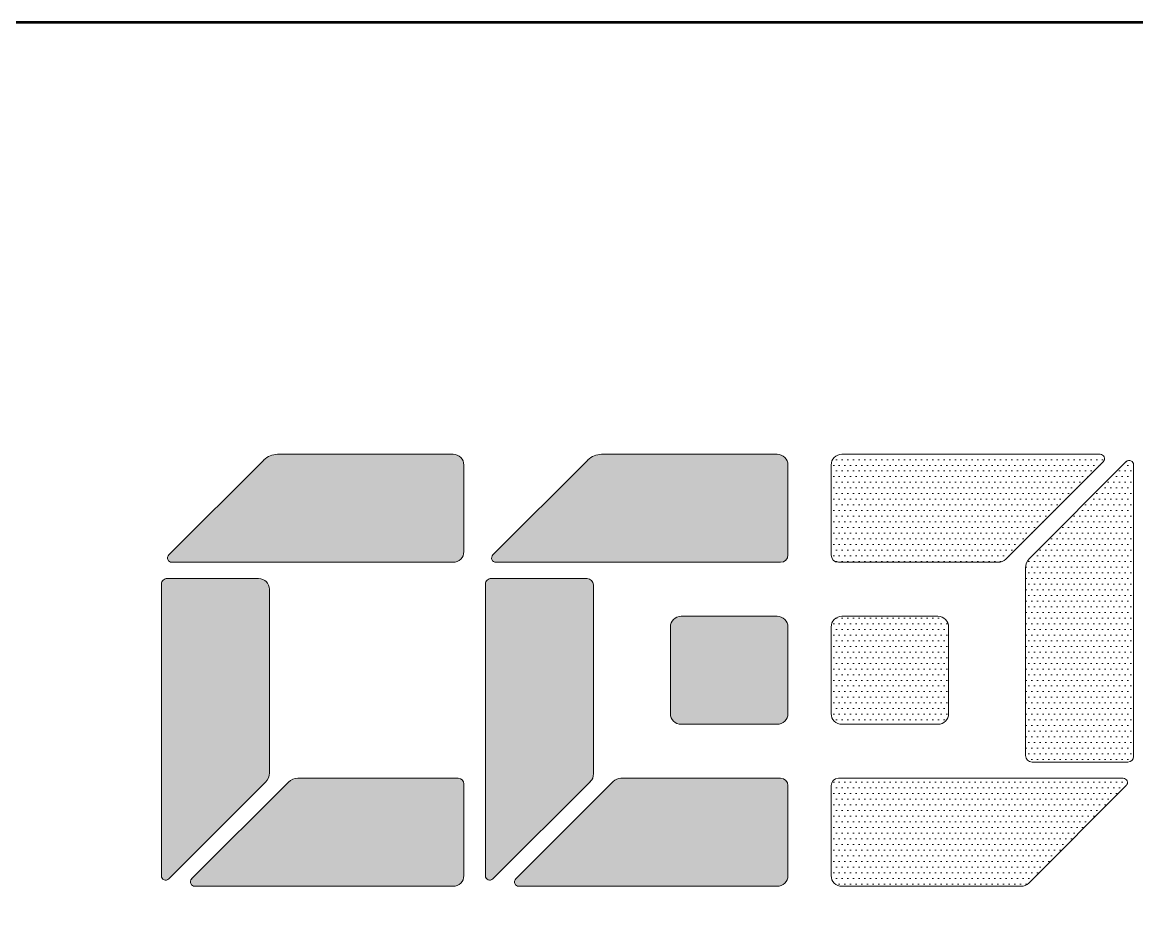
# Model space of a CAD drawing. Header units: metres. Extents: x 0 to 551036, y 0 to 1845929.
# Drawn here: x 549363.1 to 549466.3, y 1840487.3 to 1840568.8 of the extents above; entities that cross this region are included whole.
import ezdxf
from ezdxf.enums import TextEntityAlignment as Align

# ---------------------------------------------------------------- set-up
doc = ezdxf.new("R2010")
doc.units = ezdxf.units.M
doc.header["$MEASUREMENT"] = 0
doc.layers.add('_0', color=7, linetype='Continuous', lineweight=0)
doc.styles.add('SEPECEN', font='arial.ttf')
pattern_1 = [(0, (-34323.3771, -49.38034), (0.261937, 0.523875), [0, -0.523875])]

# ---------------------------------------------------------------- blocks, each defined once
blk = doc.blocks.new('A1E')
at = {"lineweight": 0}
h = blk.add_hatch(dxfattribs=at)
h.set_pattern_fill('DOTS', color=5, pattern_type=2)
h.set_pattern_definition(pattern_1)
h.paths.add_polyline_path([(6750, 500.97, 0.668179), (6750.68, 500.68), (6759.65, 509.65, 0.198912), (6760, 510.5), (6760, 527.5, 0.414214), (6759, 528.5), (6750.5, 528.5, 0.404109), (6750, 527.98)])
h.paths.add_polyline_path([(6777, 530, 0.414214), (6778, 531), (6778, 539, 0.414214), (6777, 540), (6760.75, 540, 0.198912), (6759.47, 539.47), (6750.68, 530.68, 0.668179), (6750.97, 530)])
h.paths.add_polyline_path([(6762.62, 510, 0.198912), (6761.77, 509.65), (6752.8, 500.68, 0.668179), (6753.09, 500), (6777, 500, 0.414214), (6778, 501), (6778, 509.48, 0.414214), (6777.48, 510)])
h.paths.add_polyline_path([(6808, 501), (6808, 509.32, 0.414214), (6807.32, 510), (6792.54, 510, 0.198912), (6791.83, 509.71), (6782.8, 500.68, 0.668179), (6783.09, 500), (6807, 500, 0.414214)])
h.paths.add_polyline_path([(6780, 500.97, 0.668179), (6780.68, 500.68), (6789.71, 509.71, 0.198912), (6790, 510.41), (6790, 527.9, 0.414214), (6789.4, 528.5), (6780.5, 528.5, 0.404109), (6780, 527.98)])
h.paths.add_polyline_path([(6797.12, 516, 0.414214), (6798.12, 515), (6807, 515, 0.414214), (6808, 516), (6808, 524, 0.414214), (6807, 525), (6798.12, 525, 0.414214), (6797.12, 524)])
h.paths.add_polyline_path([(6807.32, 530, 0.414214), (6808, 530.68), (6808, 539, 0.414214), (6807, 540), (6790.75, 540, 0.198912), (6789.47, 539.47), (6780.68, 530.68, 0.668179), (6780.97, 530)])
h.paths.add_polyline_path([(6869, 530, 0.414214), (6870, 531), (6870, 539, 0.414214), (6869, 540), (6852.75, 540, 0.198912), (6851.47, 539.47), (6842.68, 530.68, 0.668179), (6842.97, 530)])
h.paths.add_polyline_path([(6852, 527.5, 0.414214), (6851, 528.5), (6842.5, 528.5, 0.404109), (6842, 527.98), (6842, 500.97, 0.668179), (6842.68, 500.68), (6851.65, 509.65, 0.198912), (6852, 510.5)])
h.paths.add_polyline_path([(6854.62, 510, 0.198912), (6853.77, 509.65), (6844.8, 500.68, 0.668179), (6845.09, 500), (6869, 500, 0.414214), (6870, 501), (6870, 509.48, 0.414214), (6869.48, 510)])
h = blk.add_hatch(dxfattribs=at)
h.set_pattern_fill('DOTS', color=1, pattern_type=2)
h.set_pattern_definition(pattern_1)
h.paths.add_polyline_path([(6829.59, 500, 0.198912), (6830.29, 500.29), (6839.32, 509.32, 0.668179), (6839.03, 510), (6812.68, 510, 0.414214), (6812, 509.32), (6812, 501, 0.414214), (6813, 500)])
h.paths.add_polyline_path([(6839.48, 511.5, 0.414214), (6840, 512.02), (6840, 539.03, 0.668179), (6839.32, 539.32), (6830.35, 530.35, 0.198912), (6830, 529.5), (6830, 512.1, 0.414214), (6830.6, 511.5)])
h.paths.add_polyline_path([(6821.88, 515, 0.414214), (6822.88, 516), (6822.88, 524, 0.414214), (6821.88, 525), (6813, 525, 0.414214), (6812, 524), (6812, 516, 0.414214), (6813, 515)])
h.paths.add_polyline_path([(6837.2, 539.32, 0.668179), (6836.91, 540), (6813, 540, 0.414214), (6812, 539), (6812, 530.68, 0.414214), (6812.68, 530), (6827.46, 530, 0.198912), (6828.17, 530.29)])
at = {"lineweight": 53, "flags": 128}
blk.add_lwpolyline([(6510, 580), (8310, 580), (8310, 100), (6510, 100), (6510, 580)], close=True, dxfattribs=at)
at = {"color": 5, "lineweight": 0, "flags": 128}
for points in [[(6777, 540), (6760.75, 540)], [(6807, 540), (6790.75, 540)], [(6759.47, 539.47), (6750.68, 530.68)], [(6778, 531), (6778, 539)], [(6789.47, 539.47), (6780.68, 530.68)], [(6808, 530.68), (6808, 539)], [(6750.97, 530), (6777, 530)], [(6780.97, 530), (6807.32, 530)], [(6759, 528.5), (6750.5, 528.5)], [(6789.4, 528.5), (6780.5, 528.5)], [(6750, 527.98), (6750, 500.97)], [(6760, 510.5), (6760, 527.5)], [(6780, 527.98), (6780, 500.97)], [(6790, 510.41), (6790, 527.9)], [(6807, 525), (6798.12, 525)], [(6797.12, 524), (6797.12, 516)], [(6808, 516), (6808, 524)], [(6798.12, 515), (6807, 515)], [(6777.48, 510), (6762.62, 510)], [(6780.68, 500.68), (6789.71, 509.71)], [(6791.83, 509.71), (6782.8, 500.68)], [(6807.32, 510), (6792.54, 510)], [(6750.68, 500.68), (6759.65, 509.65)], [(6761.77, 509.65), (6752.8, 500.68)], [(6778, 501), (6778, 509.48)], [(6808, 501), (6808, 509.32)], [(6753.09, 500), (6777, 500)], [(6783.09, 500), (6807, 500)]]:
    blk.add_lwpolyline(points, dxfattribs=at)
at = {"color": 1, "lineweight": 0, "flags": 128}
for points in [[(6836.91, 540), (6813, 540)], [(6812, 539), (6812, 530.68)], [(6828.17, 530.29), (6837.2, 539.32)], [(6830.35, 530.35), (6839.32, 539.32)], [(6840, 539.03), (6840, 512.02)], [(6812.68, 530), (6827.46, 530)], [(6830, 512.1), (6830, 529.5)], [(6821.88, 525), (6813, 525)], [(6812, 524), (6812, 516)], [(6822.88, 516), (6822.88, 524)], [(6813, 515), (6821.88, 515)], [(6839.48, 511.5), (6830.6, 511.5)], [(6839.03, 510), (6812.68, 510)], [(6812, 509.32), (6812, 501)], [(6830.29, 500.29), (6839.32, 509.32)], [(6813, 500), (6829.59, 500)]]:
    blk.add_lwpolyline(points, dxfattribs=at)
at = {"color": 5, "lineweight": 0}
for centre, radius, start, end in [((6760.75, 538.2), 1.8, 90, 135), ((6777, 539), 1, 0, 90), ((6790.75, 538.2), 1.8, 90, 135), ((6807, 539), 1, 0, 90), ((6750.97, 530.4), 0.4, 135, 270), ((6777, 531), 1, 270, 0), ((6780.97, 530.4), 0.4, 135, 270), ((6807.32, 530.68), 0.68, 270, 0), ((6750.52, 527.98), 0.52, 88.0164, 180), ((6759, 527.5), 1, 0, 90), ((6780.52, 527.98), 0.52, 88.0164, 180), ((6789.4, 527.9), 0.6, 0, 90), ((6798.12, 524), 1, 90, 180), ((6807, 524), 1, 0, 90), ((6798.12, 516), 1, 180, 270), ((6807, 516), 1, 270, 0), ((6758.8, 510.5), 1.2, 315, 0), ((6762.62, 508.8), 1.2, 90, 135), ((6777.48, 509.48), 0.52, 0, 90), ((6789, 510.41), 1, 315, 0), ((6792.54, 509), 1, 90, 135), ((6807.32, 509.32), 0.68, 0, 90), ((6750.4, 500.97), 0.4, 180, 315), ((6753.09, 500.4), 0.4, 135, 270), ((6777, 501), 1, 270, 0), ((6780.4, 500.97), 0.4, 180, 315), ((6783.09, 500.4), 0.4, 135, 270), ((6807, 501), 1, 270, 0)]:
    blk.add_arc(centre, radius, start, end, dxfattribs=at)
at = {"color": 1, "lineweight": 0}
for centre, radius, start, end in [((6813, 539), 1, 90, 180), ((6836.91, 539.6), 0.4, 315, 90), ((6839.6, 539.03), 0.4, 0, 135), ((6812.68, 530.68), 0.68, 180, 270), ((6831.2, 529.5), 1.2, 135, 180), ((6827.46, 531), 1, 270, 315), ((6813, 524), 1, 90, 180), ((6821.88, 524), 1, 0, 90), ((6813, 516), 1, 180, 270), ((6821.88, 516), 1, 270, 0), ((6830.6, 512.1), 0.6, 180, 270), ((6839.48, 512.02), 0.52, 270, 0), ((6812.68, 509.32), 0.68, 90, 180), ((6839.03, 509.6), 0.4, 315, 90), ((6813, 501), 1, 180, 270), ((6829.59, 501), 1, 270, 315)]:
    blk.add_arc(centre, radius, start, end, dxfattribs=at)
at = {"style": 'SEPECEN'}
for tag, p in [('合同编号', (6710, 887.8)), ('项目名称', (7410, 700)), ('图纸名称', (7460, 364.77))]:
    blk.add_attdef(tag, text='', height=35, dxfattribs=at).set_placement(p, align=Align.MIDDLE_CENTER)
at = {"style": 'SEPECEN', "width": 0.7}
for tag, height, p in [('版次', 30, (7935, 527.22)), ('日期', 30, (8185, 527.22)), ('比例', 30, (8185, 447.22)), ('设计', 20, (6810, 380)), ('文件状态', 30, (7935, 367.22)), ('文件类型', 30, (8185, 367.22)), ('审核1', 20, (6810, 313.33)), ('校核', 20, (6810, 260)), ('图幅', 30, (7935, 247.22)), ('审核2', 20, (6810, 206.67)), ('批准', 20, (6810, 140)), ('项目文件编号', 30, (7360, 127.22)), ('图号', 30, (8060, 127.22)), ('页码', 30, (7710, 127.22))]:
    blk.add_attdef(tag, text='', height=height, dxfattribs=at).set_placement(p, align=Align.MIDDLE_CENTER)
at = {"style": 'SEPECEN', "width": 0.7, "flags": 8}
blk.add_attdef('语言', text='', height=30, dxfattribs=at).set_placement((7935, 449.29), align=Align.MIDDLE_CENTER)

msp = doc.modelspace()

# ---------------------------------------------------------------- block references
at = {"layer": '_0'}
msp.add_blockref('A1E', (542625.97334, 1839988.82863), dxfattribs=at)

doc.saveas('drawing.dxf')
